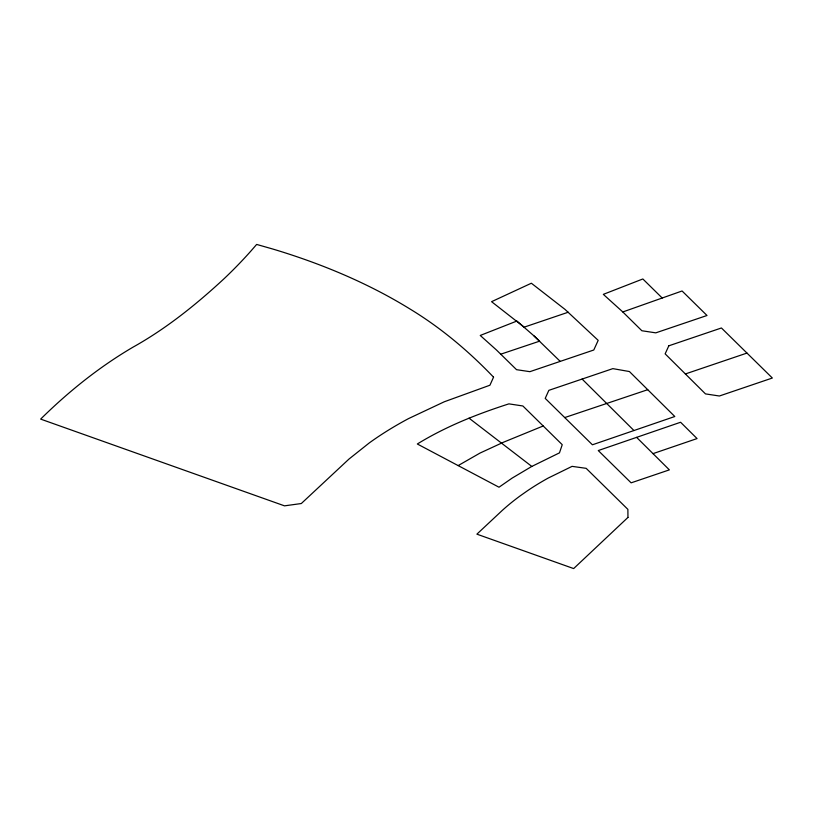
<?xml version="1.0" encoding="UTF-8"?>
<svg xmlns="http://www.w3.org/2000/svg" width="813" height="813" viewBox="0 0 813 813"><rect width="100%" height="100%" fill="white"/><g stroke="black" fill="none" stroke-linecap="round" stroke-linejoin="round"><path stroke-width="1.22" d="M458.166 465.585L480.016 453.065L503.471 442.231L543.196 425.982M531.804 466.428L512.139 478.105L499.009 487.221L417.323 443.989C445.839 426.479 477.119 414.061 508.897 403.868L522.861 405.972L562.24 444.691L559.466 452.861L531.804 466.428L469.05 418.167M622.809 311.958L682.077 290.983L707.005 315.495L655.786 332.852L641.864 330.749L622.809 311.958L603.327 294.357L642.849 278.971L662.209 298.015M636.609 437.364L598.266 450.554L631.122 482.841L669.363 469.873L636.609 437.364L680.593 422.252L697.066 438.573L653.002 453.634M633.957 430.534L592.423 444.792L545.218 398.39L548.846 390.342L612.839 368.635L629.414 371.541L674.8 416.51L633.957 430.534L582.108 379.061M568.267 312.212L524.161 327.161L491.57 301.684L531.356 283.229L565.025 309.407L598.185 340.362L593.785 350.007L529.893 371.673L516.54 369.681L496.448 349.986L480.239 335.454L516.926 321.033L534.05 335.952L560.218 361.389M685.379 373.95L746.974 353.076M500.747 354.194L539.608 341.165L534.05 335.952M564.74 417.567L647.737 389.701M493.552 377.171L489.924 385.22L444.284 401.774L408.553 418.593A383.441 221.38 0 0 0 369.305 442.902L348.98 459.06L301.308 503.532L284.499 505.849L40.65 419.102C68.495 391.612 99.227 366.968 133.017 347.151C166.391 328.533 196.421 304.347 224.388 278.422A749.088 432.486 0 0 0 251.166 250.739L256.654 244.428L272.203 248.859A484.081 279.479 0 0 1 294.946 256.065C325.952 266.491 356.226 279.184 385.057 294.641A517.922 299.021 0 0 1 409.539 308.727C440.575 327.497 468.512 350.992 493.552 377.171M668.814 345.81L665.146 353.858L705.481 393.899L719.383 396.002L772.35 378.025L721.436 327.974L668.814 345.81M627.961 517.424L573.653 568.572L476.896 534.161L502.251 510.432A307.344 177.447 0 0 1 520.29 495.788L526.875 491.164A287.06 165.73 0 0 1 548.196 478.074L572.078 466.357L586.163 468.339L627.88 509.375L627.961 517.424"/></g></svg>
